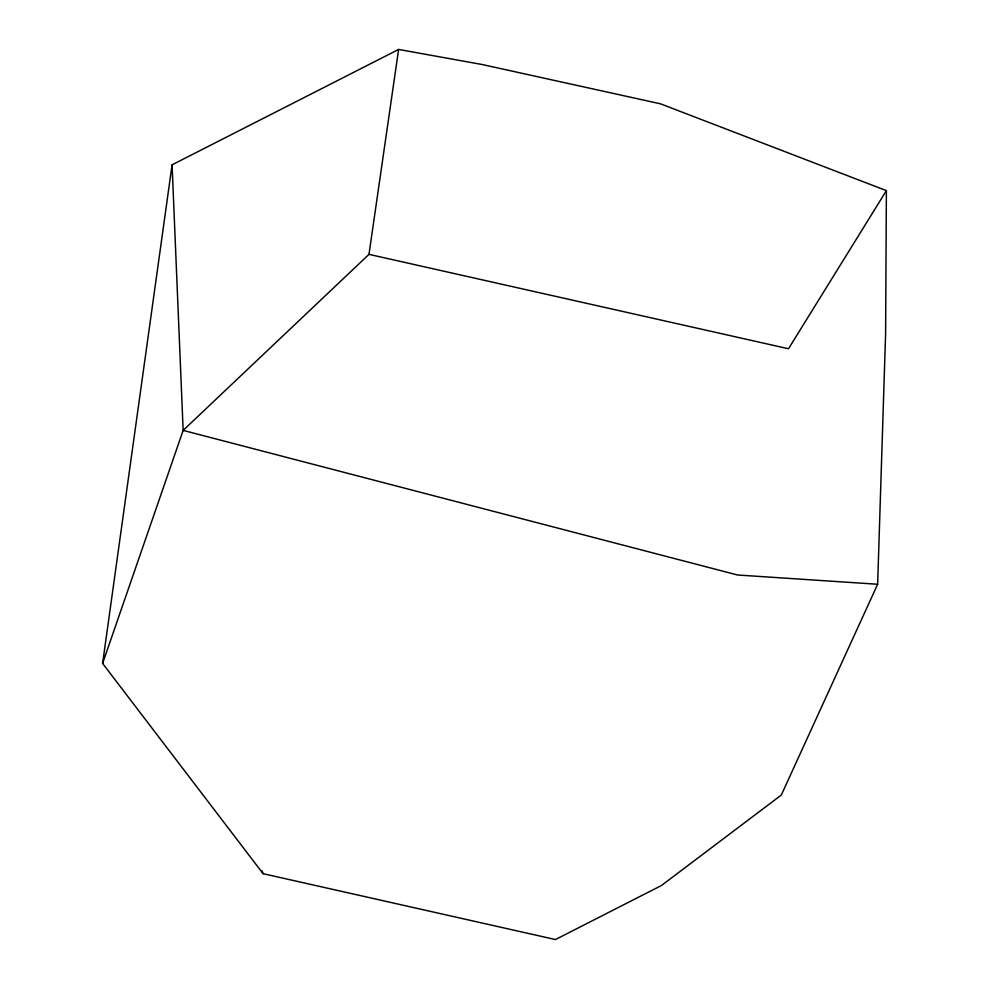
<?xml version="1.0" encoding="UTF-8"?>
<svg xmlns="http://www.w3.org/2000/svg" width="989" height="989" viewBox="0 0 989 989"><rect width="100%" height="100%" fill="white"/><g stroke="black" fill="none" stroke-linecap="round" stroke-linejoin="round"><path stroke-width="1.48" d="M886.391 190.63L885.612 333.577L877.639 584.252L781.31 795.045L661.493 885.489L555.447 939.55L263.086 873.683L102.609 663.409L172.074 164.829L398.616 49.45L481.853 64.458L660.467 103.808L886.391 190.63L788.505 348.758L368.984 254.358L183.15 430.388L102.609 663.409M368.984 254.358L398.616 49.45M877.639 584.252L737.571 575.005L183.15 430.388L172.074 164.829M261.937 870.815L263.086 873.683"/></g></svg>
